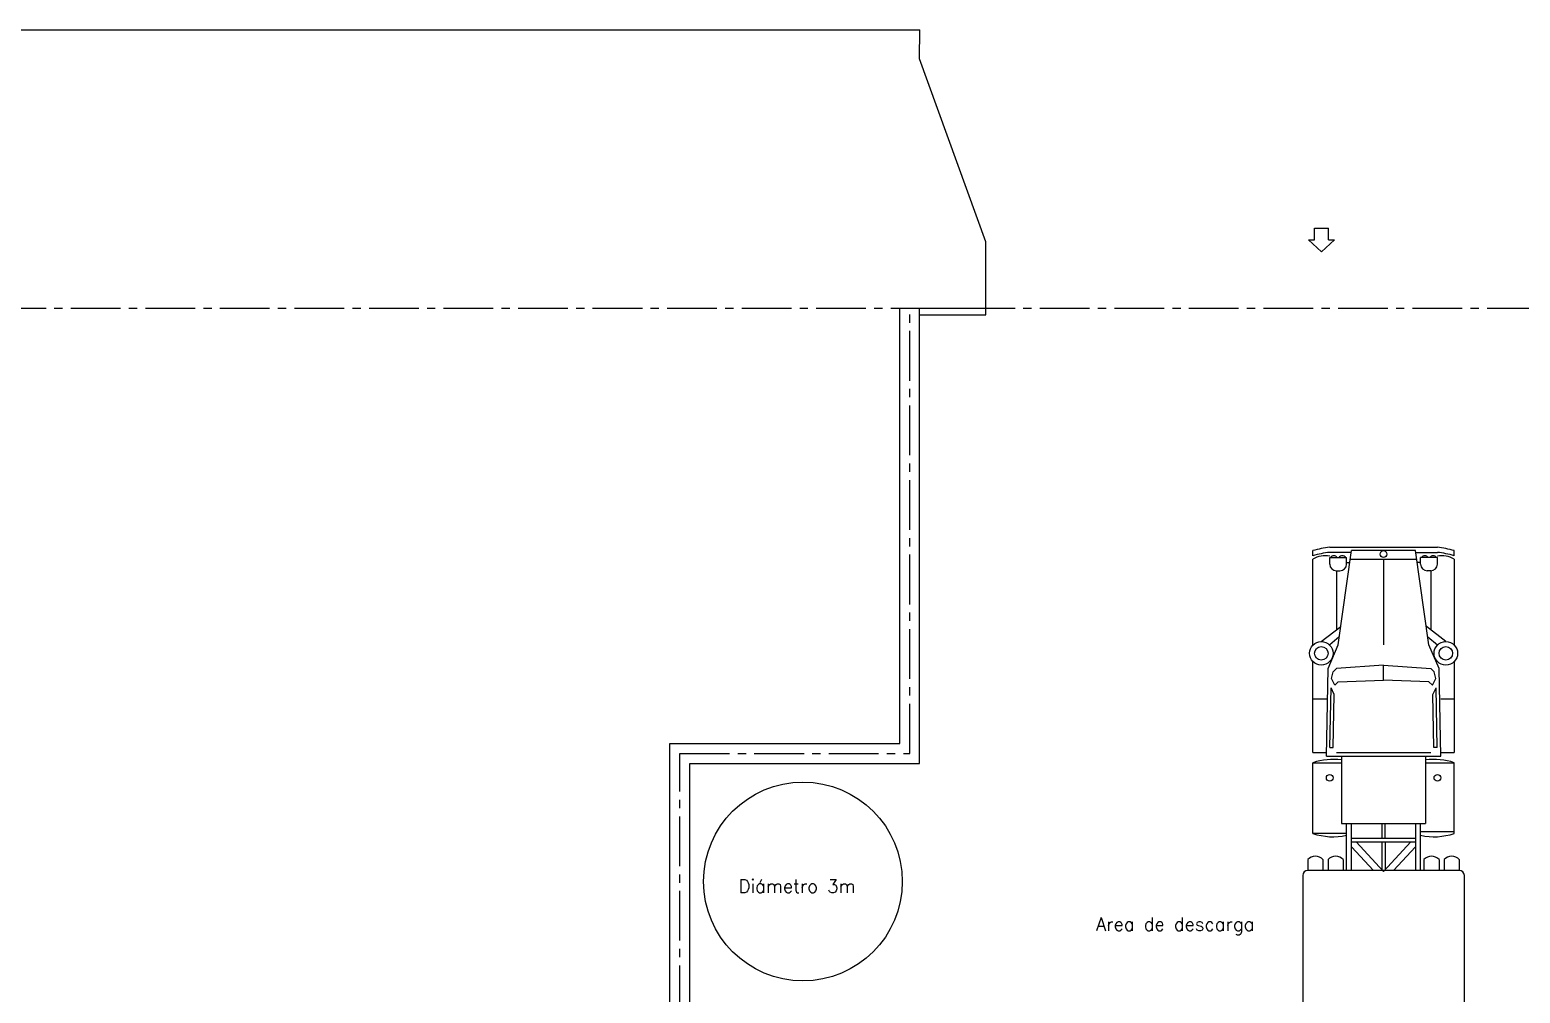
# Model space of a CAD drawing. Header units: metres. Extents: x 95 to 486, y 2972 to 3465.
# Drawn here: x 207.36 to 229.86, y 3067.45 to 3081.99 of the extents above; entities that cross this region are included whole.
import ezdxf

# ---------------------------------------------------------------- set-up
doc = ezdxf.new("R2010")
doc.units = ezdxf.units.M
doc.linetypes.add('CENTER2', pattern=[1.125, 0.75, -0.125, 0.125, -0.125])
doc.linetypes.add('DASHDOT2', pattern=[0.5, 0.25, -0.125, 0, -0.125])
for name, color, linetype in [('0_LINEAS-MEDIANERAS', 1, 'DASHDOT2'), ('0_MUROS', 7, 'Continuous'), ('E_EQUIPAMIENTO', 1, 'Continuous'), ('T_TEXTOS', 3, 'Continuous')]:
    doc.layers.add(name, color=color, linetype=linetype)
doc.styles.add('ROMANS', font='romans.shx', dxfattribs={"width": 0.8, "height": 0.15})

msp = doc.modelspace()

# ---------------------------------------------------------------- linework, layer by layer
at = {"layer": '0_LINEAS-MEDIANERAS', "linetype": 'CENTER2'}
for p, q in [((138.2324, 3077.7893), (231.7924, 3077.7893)), ((220.6424, 3071.0693), (220.6424, 3077.7893)), ((217.1724, 3071.0693), (220.6424, 3071.0693)), ((217.1724, 3060.3693), (217.1724, 3071.0693))]:
    msp.add_line(p, q, dxfattribs=at)
at = {"layer": '0_MUROS', "color": 4}
for p, q in [((137.5324, 3081.9893), (220.7942, 3081.9893)), ((220.7924, 3081.5498), (220.7942, 3081.9893)), ((221.7924, 3078.7893), (220.7924, 3081.5498)), ((221.7924, 3077.7893), (221.7924, 3078.7893))]:
    msp.add_line(p, q, dxfattribs=at)
at = {"layer": '0_MUROS', "color": 3}
for p, q in [((226.7515, 3078.8175), (226.7515, 3078.9975)), ((226.7515, 3078.9975), (226.9615, 3078.9975)), ((226.9615, 3078.8175), (226.9615, 3078.9975)), ((226.6615, 3078.8175), (226.7515, 3078.8175)), ((226.8565, 3078.6375), (226.6615, 3078.8175)), ((226.8565, 3078.6375), (227.0515, 3078.8175)), ((226.9615, 3078.8175), (227.0515, 3078.8175))]:
    msp.add_line(p, q, dxfattribs=at)
at = {"layer": '0_MUROS'}
for p, q in [((220.4924, 3071.2193), (220.4924, 3077.7893)), ((220.4924, 3077.7893), (220.7924, 3077.7893)), ((220.7924, 3077.7893), (221.7924, 3077.7893)), ((220.7924, 3070.9193), (220.7924, 3077.7893)), ((220.7924, 3077.6893), (221.7924, 3077.6893)), ((221.7924, 3077.6893), (221.7924, 3077.7893)), ((217.0224, 3071.2193), (220.4924, 3071.2193)), ((217.0224, 3060.5193), (217.0224, 3071.2193)), ((217.3224, 3070.9193), (220.7924, 3070.9193)), ((217.3224, 3060.2193), (217.3224, 3070.9193))]:
    msp.add_line(p, q, dxfattribs=at)
msp.add_circle((219.031, 3069.1363), 1.5, dxfattribs=at)
at = {"layer": 'E_EQUIPAMIENTO', "color": 2}
for p, q in [((226.7275, 3074.0534), (226.7275, 3074.1296)), ((226.9815, 3074.1804), (228.6071, 3074.1804)), ((227.3075, 3074.1042), (226.9815, 3074.1042)), ((226.9815, 3074.028), (227.2355, 3074.028)), ((226.9815, 3073.9264), (226.9815, 3074.028)), ((227.1085, 3072.7072), (227.3117, 3074.1296)), ((227.2355, 3073.9264), (227.2355, 3074.028)), ((228.2769, 3074.1296), (227.3117, 3074.1296)), ((228.4801, 3072.7072), (228.2769, 3074.1296)), ((228.281, 3074.1042), (228.6071, 3074.1042)), ((228.3531, 3073.9264), (228.3531, 3074.028)), ((228.6071, 3074.028), (228.3531, 3074.028)), ((228.6071, 3073.9264), (228.6071, 3074.028)), ((228.8611, 3074.0534), (228.8611, 3074.1296)), ((226.7275, 3072.7047), (226.7275, 3074.0026)), ((227.0831, 3073.8248), (227.1339, 3073.8248)), ((227.0831, 3073.8248), (227.0831, 3072.9358)), ((227.2355, 3073.9518), (227.2825, 3073.9518)), ((227.2911, 3074.0026), (228.2974, 3074.0026)), ((227.7943, 3074.0026), (227.7943, 3072.7072)), ((228.3531, 3073.9518), (228.306, 3073.9518)), ((228.5055, 3073.8248), (228.4547, 3073.8248)), ((228.5055, 3073.8248), (228.5055, 3072.9358)), ((228.8611, 3074.0026), (228.8611, 3072.7047)), ((226.8545, 3072.758), (227.148, 3072.9838)), ((228.7341, 3072.758), (228.4405, 3072.9838)), ((226.9561, 3072.3516), (227.1085, 3072.7072)), ((227.1262, 3072.8313), (226.9815, 3072.7072)), ((228.4623, 3072.8313), (228.6071, 3072.7072)), ((228.6325, 3072.3516), (228.4801, 3072.7072)), ((226.7275, 3071.0816), (226.7275, 3072.4558)), ((228.8611, 3072.4558), (228.8611, 3071.0816)), ((226.9307, 3071.0308), (226.9561, 3072.3516)), ((227.0069, 3072.1992), (227.0323, 3072.3008)), ((227.0323, 3072.3008), (227.0831, 3072.3516)), ((227.7943, 3072.4024), (227.0831, 3072.3516)), ((227.7943, 3072.1738), (227.7943, 3072.4024)), ((227.7943, 3072.1738), (227.7943, 3072.4024)), ((227.7943, 3072.4024), (228.5055, 3072.3516)), ((228.5563, 3072.3008), (228.5055, 3072.3516)), ((228.5817, 3072.1992), (228.5563, 3072.3008)), ((228.6579, 3071.0308), (228.6325, 3072.3516)), ((226.9839, 3071.1578), (227.0012, 3072.0581)), ((227.0502, 3071.9602), (227.0012, 3072.0581)), ((227.0577, 3072.0976), (227.0069, 3072.1992)), ((227.0577, 3072.0976), (227.1085, 3072.1484)), ((227.1085, 3072.1484), (227.7943, 3072.1738)), ((228.4801, 3072.1484), (227.7943, 3072.1738)), ((228.5309, 3072.0976), (228.4801, 3072.1484)), ((228.5309, 3072.0976), (228.5817, 3072.1992)), ((228.5384, 3071.9602), (228.5873, 3072.0581)), ((228.6046, 3071.1578), (228.5873, 3072.0581)), ((226.7275, 3071.8944), (226.9307, 3071.8944)), ((227.0347, 3071.1578), (227.0502, 3071.9602)), ((228.5538, 3071.1578), (228.5384, 3071.9602)), ((228.6579, 3071.8944), (228.8611, 3071.8944)), ((226.9839, 3071.1578), (227.0347, 3071.1578)), ((228.6046, 3071.1578), (228.5538, 3071.1578)), ((226.7275, 3071.0816), (226.9307, 3071.0816)), ((226.7275, 3070.9292), (227.1593, 3070.9292)), ((226.7275, 3069.8624), (226.7275, 3070.9292)), ((226.9307, 3071.0308), (228.6579, 3071.0308)), ((227.0831, 3071.0816), (228.5055, 3071.0816)), ((227.1593, 3071.0308), (227.1593, 3070.0148)), ((228.4293, 3071.0308), (228.4293, 3070.0148)), ((228.4293, 3070.9292), (228.8611, 3070.9292)), ((228.6579, 3071.0816), (228.8611, 3071.0816)), ((228.8611, 3069.8624), (228.8611, 3070.9292)), ((227.1593, 3070.0148), (228.4293, 3070.0148)), ((227.2355, 3069.3039), (227.2355, 3070.0148)), ((227.3117, 3069.3039), (227.3117, 3070.0148)), ((227.7689, 3070.0148), (227.7689, 3069.7862)), ((227.8197, 3069.7862), (227.8197, 3070.0148)), ((228.2769, 3070.0148), (228.2769, 3069.3039)), ((228.3531, 3069.3039), (228.3531, 3070.0148)), ((227.2355, 3069.8624), (226.7275, 3069.8624)), ((228.2769, 3069.7862), (227.3117, 3069.7862)), ((228.8611, 3069.8878), (228.3531, 3069.8878)), ((227.3117, 3069.7354), (228.2769, 3069.7354)), ((227.6423, 3069.3039), (227.3117, 3069.6607)), ((227.7943, 3069.2895), (227.3809, 3069.7354)), ((227.7689, 3069.7354), (227.7689, 3069.3169)), ((228.2076, 3069.7354), (227.7943, 3069.2895)), ((227.8197, 3069.7354), (227.8197, 3069.3169)), ((228.2769, 3069.6607), (227.9462, 3069.3039)), ((226.6513, 3069.4667), (226.6513, 3069.3039)), ((228.9373, 3069.3039), (226.6513, 3069.3039)), ((226.8799, 3069.4667), (226.8799, 3069.3039)), ((226.9561, 3069.4667), (226.9561, 3069.3039)), ((227.1847, 3069.4667), (227.1847, 3069.3039)), ((228.4039, 3069.4667), (228.4039, 3069.3039)), ((228.6325, 3069.4667), (228.6325, 3069.3039)), ((228.7087, 3069.4667), (228.7087, 3069.3039)), ((228.9373, 3069.4667), (228.9373, 3069.3039)), ((226.5751, 3069.2277), (226.5751, 3055.2642)), ((229.0135, 3055.2642), (229.0135, 3069.2277))]:
    msp.add_line(p, q, dxfattribs=at)
for centre, radius in [((227.7943, 3074.0788), 0.0508), ((226.8545, 3072.5802), 0.1778), ((226.8545, 3072.5802), 0.1016), ((228.7341, 3072.5802), 0.1778), ((228.7341, 3072.5802), 0.1016), ((226.9815, 3070.7006), 0.0508), ((228.6071, 3070.7006), 0.0508)]:
    msp.add_circle(centre, radius, dxfattribs=at)
for centre, radius, start, end in [((227.172, 3072.5675), 1.6241, 96.73601, 105.88385), ((227.172, 3072.4913), 1.6241, 96.73601, 105.88385), ((226.9053, 3073.7169), 0.3365, 76.9139, 121.89079), ((227.045, 3073.9899), 0.0635, 36.8699, 143.1301), ((227.172, 3073.9899), 0.0635, 36.8699, 143.1301), ((228.4166, 3073.9899), 0.0635, 36.8699, 143.1301), ((228.5436, 3073.9899), 0.0635, 36.8699, 143.1301), ((228.4166, 3072.5675), 1.6241, 74.11615, 83.26399), ((228.4166, 3072.4913), 1.6241, 74.11615, 83.26399), ((228.6833, 3073.7169), 0.3365, 58.10921, 103.0861), ((227.0831, 3073.9264), 0.1016, 180, 270), ((227.1339, 3073.9264), 0.1016, 270, 0), ((228.4547, 3073.9264), 0.1016, 180, 270), ((228.5055, 3073.9264), 0.1016, 270, 0), ((227.0323, 3070.0402), 0.9398, 82.23357, 108.92464), ((228.5563, 3070.0402), 0.9398, 71.07536, 97.76643), ((227.0323, 3070.7514), 0.9398, 251.07536, 282.48689), ((228.5563, 3070.7514), 0.9398, 257.51311, 288.92464), ((226.6513, 3069.2277), 0.0762, 90, 180), ((226.7656, 3069.3635), 0.154, 42.07502, 137.92498), ((227.0704, 3069.3635), 0.154, 42.07502, 137.92498), ((228.5182, 3069.3635), 0.154, 42.07502, 137.92498), ((228.823, 3069.3635), 0.154, 42.07502, 137.92498), ((228.9373, 3069.2277), 0.0762, 0, 90)]:
    msp.add_arc(centre, radius, start, end, dxfattribs=at)

# ---------------------------------------------------------------- texts
at = {"layer": 'T_TEXTOS', "style": 'ROMANS'}
for s, p in [('Diámetro 3m', (218.0597, 3068.9668)), ('Area de descarga', (223.4536, 3068.3949))]:
    msp.add_text(s, height=0.2, dxfattribs=at).set_placement(p)

doc.saveas('drawing.dxf')
